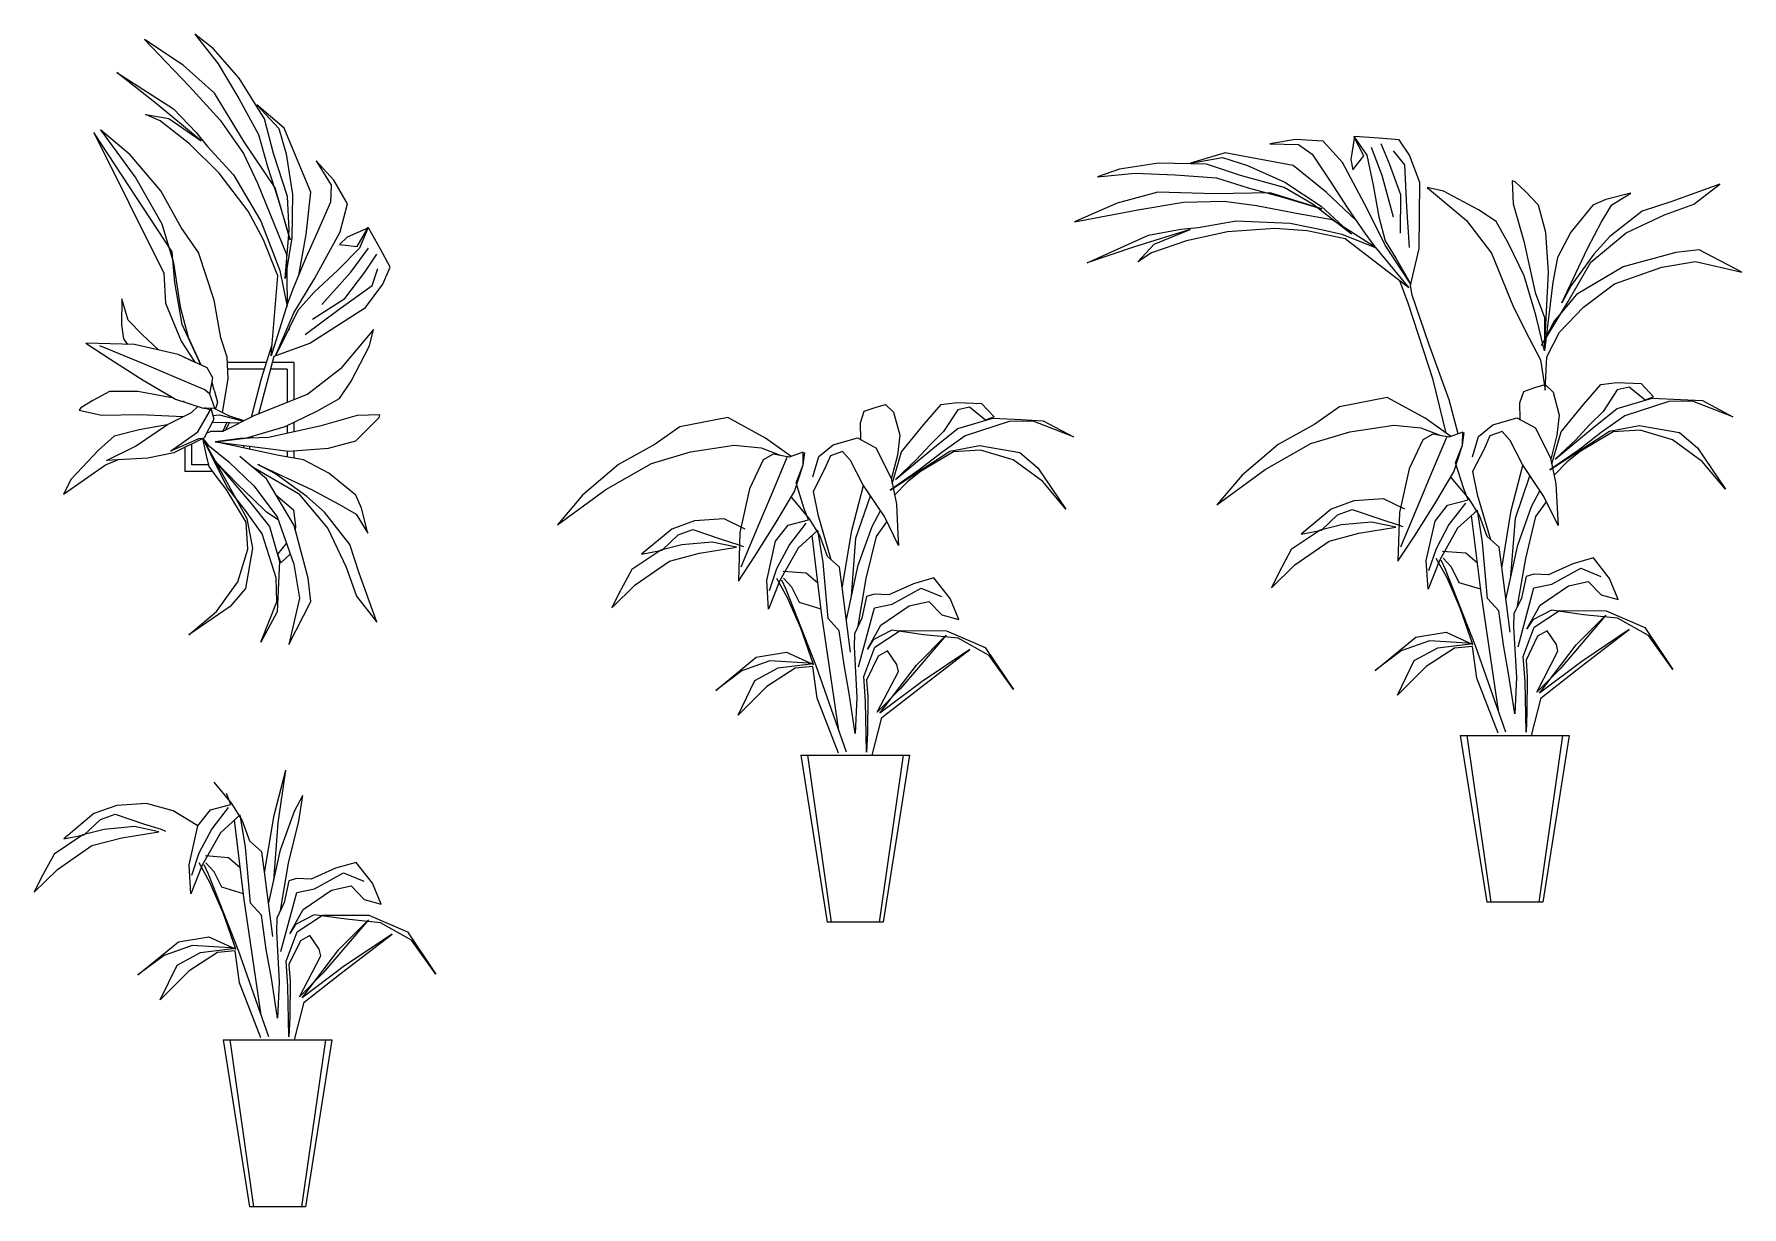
# Model space of a CAD drawing. Header units: centimetres. Extents: x -16179 to 12840, y -10704 to 3856.
# Drawn here: x 4094.1 to 4408, y -1193.7 to -978.2 of the extents above; entities that cross this region are included whole.
import ezdxf

# ---------------------------------------------------------------- set-up
doc = ezdxf.new("R2010")
doc.units = ezdxf.units.CM
doc.header["$MEASUREMENT"] = 0
doc.layers.add('A-WALL-FULL_Num_Penna__7_Num_Penna__7_Num_Penna__7_Num_Penna__7_Num_Penna__7_Num_Penna__7_Num_Penna__7_Num_Penna__7_Num_Penna__10_Num_Penna__11_Num_Penna__13', color=7, linetype='Continuous', lineweight=18, true_color=0x636466)
doc.layers.add('PIANTE_Num_Penna__5_Num_Penna__9_Num_Penna__10', color=7, linetype='Continuous', lineweight=18, true_color=0x136734)
doc.layers.add('PIANTE_Num_Penna__72_Num_Penna__72_Num_Penna__72', color=72, linetype='Continuous', lineweight=18)
doc.layers.add('PIANTE_Num_Penna__84_Num_Penna__84_Num_Penna__84', color=84, linetype='Continuous', lineweight=18)

msp = doc.modelspace()

# ---------------------------------------------------------------- linework, layer by layer
at = {"layer": 'A-WALL-FULL_Num_Penna__7_Num_Penna__7_Num_Penna__7_Num_Penna__7_Num_Penna__7_Num_Penna__7_Num_Penna__7_Num_Penna__7_Num_Penna__10_Num_Penna__11_Num_Penna__13', "color": 251, "linetype": 'Continuous', "lineweight": 18, "true_color": 0x636466}
for p, q in [((4136.79, -1038.57), (4129.61, -1038.57)), ((4141.8, -1038.57), (4137.88, -1038.57)), ((4141.8, -1038.57), (4141.8, -1045.38)), ((4136.41, -1039.77), (4129.66, -1039.77)), ((4140.6, -1039.77), (4137.56, -1039.77)), ((4140.6, -1039.77), (4140.6, -1045.87)), ((4140.6, -1050.09), (4140.6, -1051.58)), ((4141.8, -1049.52), (4141.8, -1051.32)), ((4121.8, -1054.13), (4121.8, -1058.57)), ((4123, -1053.53), (4123, -1057.37)), ((4141.8, -1054.73), (4141.8, -1056.1)), ((4126.18, -1057.37), (4123, -1057.37)), ((4127.74, -1057.37), (4127.54, -1057.37)), ((4128.02, -1057.37), (4127.95, -1057.37)), ((4135.48, -1057.37), (4135.45, -1057.37)), ((4140.6, -1054.76), (4140.6, -1055.88)), ((4126.91, -1058.57), (4121.8, -1058.57)), ((4128.4, -1058.57), (4128.15, -1058.57)), ((4129.19, -1058.57), (4128.97, -1058.57)), ((4135.74, -1058.57), (4135.19, -1058.57)), ((4138.03, -1058.57), (4137.69, -1058.57)), ((4356.24, -1107.04), (4376.24, -1107.04)), ((4356.24, -1107.04), (4361.11, -1137.7)), ((4357.44, -1107.04), (4361.82, -1137.7)), ((4375.04, -1107.04), (4370.66, -1137.7)), ((4376.24, -1107.04), (4371.38, -1137.7)), ((4235.01, -1110.71), (4255.01, -1110.71)), ((4235.01, -1110.71), (4239.88, -1141.38)), ((4236.21, -1110.71), (4240.59, -1141.38)), ((4253.81, -1110.71), (4249.43, -1141.38)), ((4255.01, -1110.71), (4250.15, -1141.38)), ((4371.38, -1137.7), (4361.11, -1137.7)), ((4250.15, -1141.38), (4239.88, -1141.38)), ((4128.82, -1163), (4148.82, -1163)), ((4128.82, -1163), (4133.69, -1193.66)), ((4130.02, -1163), (4134.4, -1193.66)), ((4147.62, -1163), (4143.24, -1193.66)), ((4148.82, -1163), (4143.95, -1193.66)), ((4143.95, -1193.66), (4133.69, -1193.66))]:
    msp.add_line(p, q, dxfattribs=at)
at = {"layer": 'PIANTE_Num_Penna__5_Num_Penna__9_Num_Penna__10', "color": 116, "linetype": 'Continuous', "lineweight": 18, "true_color": 0x136734, "flags": 128}
for points in [[(4246.01, -1052.72), (4245.95, -1049.64), (4246.68, -1047.51), (4248.68, -1046.81), (4250.59, -1046.27), (4252.05, -1047.69), (4253.2, -1051.86), (4252.76, -1055.56), (4251.63, -1059.96)], [(4251.81, -1060.86), (4253.52, -1054.95), (4257.63, -1049.94), (4260.83, -1046.26), (4263.77, -1045.88), (4268.24, -1046.06), (4270.53, -1048.54), (4268.96, -1049.15), (4266.04, -1046.77), (4263.87, -1047.22), (4261.25, -1051.22), (4258.78, -1053.69), (4256.23, -1056.42), (4252.43, -1060.01), (4259.62, -1054.01), (4263.86, -1050.67), (4270.3, -1048.79), (4275.51, -1049.03), (4279.54, -1049.23), (4285.13, -1052.22), (4277.69, -1049.33), (4273.33, -1049.41), (4265.22, -1051.99), (4260.91, -1055.09), (4256.67, -1058.35), (4251.46, -1061.97), (4262.42, -1054.8), (4267.87, -1053.79), (4275.28, -1055.08), (4278.59, -1057.88), (4283.75, -1065.51), (4279.47, -1060.38), (4274.03, -1056.44), (4268.05, -1054.63), (4263.09, -1054.95), (4257.01, -1058.58), (4254.62, -1060.47), (4252.25, -1062.92)], [(4233.25, -1055.78), (4228.54, -1052.46), (4221.59, -1048.62), (4212.79, -1050.38), (4208.24, -1053.55), (4201.49, -1057.29), (4194.88, -1062.94), (4190.27, -1068.39), (4199.15, -1061.86), (4207.53, -1057.09), (4214.72, -1054.95), (4222.78, -1053.73), (4227.73, -1054.22), (4231.4, -1055.63)], [(4237.22, -1059.53), (4238.33, -1055.81), (4240.98, -1053.66), (4245.42, -1052.4), (4248.81, -1054.19), (4251.59, -1059.78), (4252.58, -1064.54), (4252.85, -1070.1), (4252.98, -1072.18), (4250.37, -1066.85), (4246.41, -1060.95), (4244.15, -1056.55), (4242.68, -1054.9), (4240.44, -1055.68), (4239.38, -1058.14), (4237.27, -1062.21), (4238.11, -1066.46), (4240.55, -1074.74)], [(4248.1, -1110.71), (4249.9, -1103.79), (4256.46, -1098.65), (4266.07, -1091.26), (4257.34, -1097.12), (4249.55, -1102.96), (4256.28, -1094.12), (4261.73, -1088.65), (4253.34, -1098.46), (4249.05, -1102.8), (4252.94, -1095.28), (4252.68, -1094.01), (4250.96, -1091.52), (4249.2, -1092.49), (4247.1, -1096.89), (4247.32, -1099.98), (4247.26, -1106.53), (4247.09, -1110.15), (4246.92, -1100.82), (4246.58, -1096.23), (4248.6, -1090.82), (4253.25, -1087.79), (4261.81, -1087.81), (4268.91, -1090.88), (4274.08, -1098.61), (4269.61, -1092.38), (4263.92, -1089.21), (4257.63, -1088.55), (4251.74, -1087.74), (4248.31, -1089.48), (4247.26, -1091.18), (4249.7, -1086.77), (4254.92, -1083.23), (4258.53, -1082.42), (4260.92, -1084.9), (4264.03, -1085.76), (4262.45, -1081.92), (4259.46, -1078.11), (4255.69, -1079.18), (4251.19, -1081.2), (4248.5, -1081.08), (4247.1, -1081.52), (4246.23, -1085.49), (4244.86, -1088.36), (4244.81, -1090.79), (4245.31, -1100.11), (4245.01, -1106.73), (4243.88, -1099.37), (4242.95, -1094.11), (4242.07, -1087.81), (4240.02, -1085.59), (4239.1, -1075.27), (4238.16, -1069.34), (4234.52, -1072.67), (4231.17, -1078.6), (4229.08, -1083.84), (4228.75, -1078.57), (4230.37, -1071.39), (4232.67, -1068.43), (4236.44, -1067.43), (4235.64, -1065.43), (4234.15, -1060.66), (4235.43, -1057.37), (4235.46, -1055.02), (4232.89, -1055.91), (4229.93, -1055.36), (4228.1, -1056.4), (4225.6, -1061.74), (4223.8, -1069.76), (4223.54, -1078.73), (4226.56, -1074.15), (4230.32, -1068.21), (4233.84, -1062.27), (4235.43, -1057.37), (4235.73, -1055.09)], [(4232.46, -1055.99), (4229.72, -1062.51), (4227.3, -1068.26), (4224, -1076.13)], [(4244.15, -1091.73), (4242.61, -1079.84), (4242.13, -1076.16), (4239.92, -1074.18), (4238.51, -1070.34), (4236.61, -1067.26), (4233.35, -1063.36)], [(4242.63, -1080), (4244.37, -1069.4), (4246.53, -1061.13)], [(4244.31, -1081.48), (4245.14, -1070.8), (4247.8, -1063.02)], [(4224.79, -1069.14), (4220.9, -1067.27), (4215.44, -1067.62), (4211.27, -1069.13), (4205.74, -1073.76), (4209.49, -1073.03), (4212.46, -1070.19), (4215.13, -1069.24), (4220.39, -1070.99), (4223.6, -1072.02), (4224.44, -1072.34)], [(4243.38, -1085.76), (4245.56, -1075.76), (4248.12, -1068.67), (4249.65, -1065.79)], [(4235.95, -1068.04), (4232.9, -1071.95), (4230.56, -1076.43), (4229.19, -1080.48)], [(4242, -1106.17), (4238.83, -1084.51), (4237.08, -1070.32)], [(4245.54, -1086.93), (4247.04, -1078.25), (4248.92, -1070.5), (4250.84, -1067.82)], [(4241.96, -1110.31), (4238.02, -1100.23), (4237.24, -1094.37), (4233.96, -1094.67), (4228.75, -1098.04), (4223.46, -1103.34), (4226.54, -1096.98), (4230.87, -1094.65), (4237.31, -1093.87), (4229.34, -1093.33), (4224.16, -1095.17), (4219.36, -1098.78), (4226.81, -1092.7), (4232.4, -1091.77), (4237.31, -1094.03), (4235.01, -1087.36), (4232.57, -1081.77), (4230.59, -1078.2)], [(4243.39, -1110.12), (4237.82, -1094.27), (4232.3, -1080.26), (4231.5, -1078.52)], [(4238.16, -1079.08), (4236.01, -1077.27), (4231.74, -1076.91)], [(4238.75, -1083.87), (4234.76, -1082.66), (4233.37, -1079.83), (4231.83, -1078.18)], [(4245.64, -1094.47), (4248.55, -1083.6), (4251.82, -1082.94), (4257.14, -1080), (4260.86, -1081.54)]]:
    msp.add_lwpolyline(points, dxfattribs=at)
msp.add_lwpolyline([(4223.17, -1072.45), (4218.7, -1071.52), (4213.16, -1072.03), (4209.25, -1073.03), (4203.94, -1076.55), (4201.57, -1080.96), (4200.27, -1083.59), (4204.56, -1079.39), (4210.87, -1075.02), (4216.38, -1073.58)], close=True, dxfattribs=at)
at = {"layer": 'PIANTE_Num_Penna__72_Num_Penna__72_Num_Penna__72', "color": 72, "linetype": 'Continuous', "lineweight": 18, "flags": 128}
for points in [[(4124.71, -1038.99), (4121.29, -1031.56), (4119.92, -1023.85), (4119.44, -1018.19), (4105.02, -996.26), (4117.92, -1022.13), (4118.19, -1027.66), (4121.11, -1034.63), (4123.48, -1038.27), (4123.68, -1038.51)], [(4128.72, -1047.73), (4129.73, -1041.54), (4129.57, -1037.56), (4128.39, -1034.03), (4127.15, -1027.1), (4124.28, -1018.31), (4121.1, -1013.76), (4117.37, -1007.01), (4111.71, -1000.39), (4106.26, -995.79), (4112.79, -1004.67), (4117.57, -1013.05), (4119.7, -1020.23), (4120.92, -1028.3), (4122.37, -1033.9), (4124.71, -1038.99)], [(4116.95, -1036.24), (4113.92, -1033.41), (4111.37, -1030.77), (4110.2, -1026.84), (4110.12, -1031.59), (4110.51, -1034.18), (4111.25, -1035.21)], [(4134.48, -1057.81), (4135.48, -1058.42), (4142.69, -1062.59), (4148.08, -1069.04), (4151.42, -1076.13), (4153.36, -1081.47), (4157.04, -1086.27), (4153.79, -1077.26), (4152.09, -1071.99), (4147.45, -1066.03), (4144.21, -1063.13), (4138.44, -1058.97), (4135.22, -1057.25), (4145.2, -1061.94), (4150.11, -1064.54), (4153.27, -1066.43), (4155.41, -1069.92), (4154.25, -1065.31), (4153.2, -1062.91), (4148.24, -1058.87), (4143.6, -1056.43), (4139.05, -1055.6), (4127.36, -1053.11), (4140.88, -1054.8), (4148.16, -1054.26), (4153.2, -1052.91), (4155.68, -1050.51), (4157.49, -1048.64), (4157.65, -1048.13), (4153.46, -1048.3), (4146.58, -1050.26), (4137.15, -1052.34), (4132.02, -1052.53), (4127.36, -1053.11), (4132.95, -1052.42), (4140.2, -1050.28), (4146.03, -1047.49), (4150.21, -1045.16), (4152.34, -1041.94), (4155.75, -1035.5), (4156.45, -1032.47), (4150.36, -1039.69), (4144.39, -1044.33), (4134.46, -1048.36), (4128.73, -1051.24), (4126.58, -1051.19), (4125.8, -1051.5)], [(4119.76, -1045.12), (4113.12, -1043.84), (4107.9, -1043.84), (4104.89, -1045.51), (4102.65, -1046.85), (4102.36, -1047.29), (4106.46, -1048.22), (4113.6, -1048.12), (4121.47, -1048.48)], [(4126.4, -1044.34), (4125.47, -1043.55)], [(4127.16, -1043.64), (4126.79, -1042.21)], [(4127.16, -1043.64), (4127.75, -1045.85), (4127.44, -1047.07)], [(4354.48, -1052.11), (4349.77, -1048.78), (4342.82, -1044.95), (4334.02, -1046.7), (4329.47, -1049.88), (4322.73, -1053.61), (4316.11, -1059.27), (4311.5, -1064.72), (4320.38, -1058.19), (4328.77, -1053.41), (4335.95, -1051.28), (4344.01, -1050.06), (4348.96, -1050.55), (4352.63, -1051.96)], [(4126.6, -1047.1), (4127.13, -1048.98), (4125.35, -1052.36), (4119.76, -1055.15), (4115, -1056.14), (4109.44, -1056.4), (4107.36, -1056.54), (4112.69, -1053.93), (4118.59, -1049.96), (4122.99, -1047.7), (4124.19, -1046.64)], [(4125.06, -1052.52), (4124.27, -1052.59), (4121.4, -1053.88), (4119.16, -1054.86), (4124.14, -1051.29), (4126.7, -1046.94), (4126.71, -1046.91)], [(4126.48, -1047.31), (4125.37, -1046.89)], [(4126.93, -1048.25), (4128.14, -1048.14), (4130.47, -1048.76)], [(4127.13, -1046.91), (4130.07, -1048.42)], [(4132.66, -1049.27), (4130.07, -1048.42)], [(4118.54, -1049.99), (4113.41, -1050.94), (4108.77, -1052.1), (4105.88, -1054.66), (4100.9, -1059.98), (4099.44, -1062.73), (4107.2, -1057.34), (4109.43, -1056.4)], [(4129.99, -1049.64), (4127.33, -1049.59), (4126.8, -1049.6)], [(4131.84, -1049.68), (4129.99, -1049.64)], [(4130.47, -1048.76), (4132.55, -1049.32)], [(4358.45, -1055.85), (4359.56, -1052.14), (4362.21, -1049.98), (4366.65, -1048.73), (4370.04, -1050.52), (4372.82, -1056.11), (4373.81, -1060.86), (4374.08, -1066.42), (4374.21, -1068.51), (4371.6, -1063.18), (4367.64, -1057.28), (4365.38, -1052.88), (4363.91, -1051.23), (4361.67, -1052.01), (4360.61, -1054.47), (4358.5, -1058.54), (4359.34, -1062.79), (4361.78, -1071.07)], [(4125.06, -1052.52), (4126.08, -1053.75), (4129.84, -1056.76), (4134.44, -1061.22), (4138.74, -1066.92), (4141.82, -1075.62), (4142.86, -1081.82), (4140.89, -1090.32), (4144.96, -1082.45), (4144.47, -1078.17), (4141.86, -1068.48), (4136.77, -1059.91), (4131.91, -1055.79)]]:
    msp.add_lwpolyline(points, dxfattribs=at)
msp.add_lwpolyline([(4371.84, -1043.61), (4372.16, -1037.49), (4374.44, -1032.99), (4378.89, -1028.38), (4384.6, -1024.08), (4393.3, -1021), (4399.49, -1019.96), (4407.99, -1021.93), (4400.13, -1017.87), (4395.84, -1018.35), (4386.15, -1020.96), (4377.58, -1026.05), (4373.47, -1030.92), (4371.19, -1035.39), (4376.09, -1027.34), (4380.26, -1020.13), (4386.71, -1014.74), (4393.8, -1011.4), (4399.14, -1009.46), (4403.95, -1005.78), (4394.94, -1009.03), (4389.67, -1010.73), (4383.7, -1015.37), (4380.81, -1018.61), (4376.64, -1024.39), (4374.92, -1027.6), (4379.62, -1017.62), (4382.22, -1012.71), (4384.11, -1009.56), (4387.59, -1007.41), (4382.99, -1008.57), (4380.58, -1009.62), (4376.54, -1014.58), (4374.1, -1019.22), (4373.27, -1023.77), (4371.71, -1036.39), (4372.47, -1021.94), (4371.94, -1014.66), (4370.58, -1009.62), (4368.19, -1007.14), (4366.31, -1005.33), (4365.8, -1005.17), (4365.97, -1009.36), (4367.94, -1016.24), (4370.02, -1025.67), (4371.7, -1030.27), (4371.71, -1036.39), (4370.09, -1029.87), (4367.95, -1022.62), (4365.16, -1016.79), (4362.84, -1012.61), (4359.61, -1010.48), (4353.17, -1007.07), (4350.14, -1006.38), (4357.37, -1012.46), (4362, -1018.43), (4366.03, -1028.36), (4368.92, -1034.09), (4371, -1038.08), (4371.46, -1041.19)], close=True, dxfattribs=at)
at = {"layer": 'PIANTE_Num_Penna__84_Num_Penna__84_Num_Penna__84', "color": 84, "linetype": 'Continuous', "lineweight": 18, "flags": 128}
for points in [[(4142.73, -1022.47), (4144.1, -1015.03), (4144.94, -1007.27), (4141.69, -999.45), (4140.04, -995.5), (4135, -991.21), (4139.06, -995.56), (4140.38, -1000.22), (4141.55, -1007.65), (4141.45, -1015.61), (4140.22, -1023.12), (4140.93, -1014.23), (4140.62, -1008.07), (4138.1, -1000.14), (4136.44, -993.77), (4131.79, -986.29), (4126.98, -980.83), (4123.6, -978.22), (4127.88, -983.66), (4131.67, -990.01), (4135.34, -996.65), (4136.96, -1002.53), (4138.95, -1008.59), (4141.13, -1016.03), (4138.38, -1006.43), (4132.71, -998.02), (4127.25, -989.03), (4121.49, -983.92), (4114.34, -979.2), (4122.54, -987.76), (4128.29, -994), (4132.53, -1000.16), (4135.11, -1005.6), (4138.05, -1012.84), (4140.49, -1018.69), (4140.56, -1027.66)], [(4135.37, -1048), (4138.2, -1037.36), (4144.76, -1034.96), (4154.99, -1028.46), (4158.17, -1024.17), (4159.5, -1021.05), (4157.73, -1017.7), (4155.52, -1013.81), (4151.61, -1015.52), (4150.21, -1016.88), (4153.47, -1017.22), (4155.46, -1013.73), (4153.9, -1017.54), (4149.92, -1021.55), (4145.56, -1025.59), (4142.54, -1028.96), (4140.91, -1032.38), (4138.44, -1037.29), (4141.84, -1029.43), (4145.65, -1023.02), (4150.35, -1014.55), (4151.65, -1009.42), (4149.18, -1005.02), (4145.89, -1001.48), (4148.7, -1005.94), (4148.58, -1009.06), (4146.19, -1014.52), (4143.85, -1019.75), (4141.65, -1025.08), (4140.66, -1027.68), (4137.65, -1037.32), (4138.87, -1022.62), (4136.24, -1015.98), (4133.39, -1010.73), (4128.09, -1003.77), (4122.61, -998.36), (4117.24, -994.17), (4114.52, -992.97), (4118.85, -993.69), (4124.77, -997.79), (4116.48, -990.95), (4109.3, -985.24), (4119.68, -991.91), (4123.85, -996.3), (4125.86, -998.8), (4130.69, -1004.04), (4135.76, -1012.57), (4137.97, -1018.25), (4139.23, -1021.65), (4140.57, -1028.27)], [(4355.82, -1051.65), (4354.17, -1045.42), (4350.47, -1035.08), (4347.36, -1026.16), (4347.09, -1024.39), (4348.65, -1017.58), (4348.78, -1005.46), (4346.92, -1000.46), (4345.02, -997.64), (4341.25, -997.3), (4336.79, -997.04), (4336.09, -1001.25), (4336.46, -1003.16), (4338.53, -1000.6), (4336.69, -997.04), (4339.03, -1000.43), (4340.23, -1005.95), (4341.24, -1011.8), (4342.42, -1016.17), (4344.39, -1019.4), (4347.16, -1024.15), (4342.43, -1017.01), (4339.13, -1010.33), (4334.59, -1001.77), (4331, -997.88), (4325.96, -997.56), (4321.2, -998.38), (4326.48, -998.46), (4329.02, -1000.26), (4332.3, -1005.24), (4335.41, -1010.06), (4338.68, -1014.8), (4340.32, -1017.05), (4346.76, -1024.83), (4335.1, -1015.8), (4328.09, -1014.38), (4322.14, -1013.91), (4313.42, -1014.56), (4305.89, -1016.2), (4299.46, -1018.42), (4296.97, -1020.05), (4299.93, -1016.81), (4306.6, -1014.08), (4296.34, -1017.3), (4287.64, -1020.21), (4298.9, -1015.15), (4304.85, -1014.04), (4308.03, -1013.72), (4315.06, -1012.52), (4324.97, -1012.92), (4330.94, -1014.16), (4334.48, -1014.97), (4340.76, -1017.45)], [(4337.08, -1012.48), (4331.59, -1007.27), (4325.54, -1002.34), (4317.21, -1000.8), (4313, -1000.04), (4306.65, -1001.92), (4312.51, -1000.88), (4317.14, -1002.32), (4324, -1005.39), (4330.63, -1009.81), (4336.26, -1014.94), (4329.18, -1009.49), (4323.85, -1006.4), (4315.83, -1004.18), (4309.58, -1002.11), (4300.78, -1001.93), (4293.58, -1002.99), (4289.55, -1004.4), (4296.44, -1003.78), (4303.84, -1004.06), (4311.4, -1004.6), (4317.21, -1006.44), (4323.38, -1008.08), (4330.8, -1010.31), (4321.26, -1007.38), (4311.12, -1007.55), (4300.61, -1007.23), (4293.18, -1009.28), (4285.33, -1012.7), (4296.97, -1010.48), (4305.34, -1009.07), (4312.82, -1008.87), (4318.78, -1009.67), (4326.45, -1011.15), (4332.69, -1012.29), (4340.25, -1017.12)], [(4343.93, -1011.85), (4341.88, -1004.17), (4339.94, -999.07)], [(4345.25, -1014.78), (4345.29, -1007.71), (4343.25, -1002.03), (4341.68, -998.37)], [(4346.88, -1017.44), (4346.41, -1009.97), (4346.04, -1002.25), (4343.98, -999.67)], [(4145.25, -1030.58), (4151.21, -1026.76), (4154.85, -1021.96), (4157.07, -1018.64)], [(4146.98, -1027.87), (4152.31, -1021.97), (4155.53, -1017.56)], [(4143.91, -1033.39), (4149.92, -1028.93), (4156.19, -1024.41), (4157.23, -1021.28)], [(4353.63, -1051.51), (4351.25, -1041.71), (4346.72, -1027.85), (4345.1, -1023.54)], [(4140.91, -1032.38), (4140.99, -1032.53)], [(4124.93, -1046.88), (4127.28, -1046.91), (4126.4, -1044.34), (4126.95, -1041.38), (4125.91, -1039.55), (4120.56, -1037.05), (4112.55, -1035.25), (4103.57, -1035), (4108.16, -1038.01), (4114.1, -1041.77), (4120.03, -1045.29), (4124.93, -1046.88), (4125.58, -1046.97)], [(4123.68, -1038.51), (4120.56, -1037.05), (4112.55, -1035.25), (4103.57, -1035), (4108.16, -1038.01), (4114.1, -1041.77), (4118.82, -1044.57)], [(4125.47, -1043.55), (4119.8, -1041.17), (4114.05, -1038.75), (4106.17, -1035.45)], [(4134.02, -1048.59), (4135.87, -1041.51), (4137.83, -1035.23)], [(4124.93, -1046.88), (4127.28, -1046.91), (4126.4, -1044.34), (4126.95, -1041.38), (4125.91, -1039.55), (4124.71, -1038.99)], [(4118.82, -1044.57), (4120.03, -1045.29), (4124.93, -1046.88)], [(4367.24, -1049.04), (4367.18, -1045.97), (4367.91, -1043.84), (4369.91, -1043.14), (4371.82, -1042.6), (4373.28, -1044.01), (4374.43, -1048.19), (4373.99, -1051.89), (4372.86, -1056.28)], [(4373.05, -1057.18), (4374.75, -1051.28), (4378.86, -1046.27), (4382.06, -1042.59), (4385, -1042.2), (4389.47, -1042.39), (4391.77, -1044.87), (4390.19, -1045.47), (4387.27, -1043.1), (4385.1, -1043.55), (4382.48, -1047.55), (4380.01, -1050.01), (4377.46, -1052.74), (4373.66, -1056.33), (4380.85, -1050.33), (4385.09, -1047), (4391.53, -1045.11), (4396.74, -1045.36), (4400.77, -1045.55), (4406.36, -1048.55), (4398.93, -1045.66), (4394.56, -1045.73), (4386.45, -1048.32), (4382.14, -1051.42), (4377.9, -1054.68), (4372.69, -1058.29), (4383.65, -1051.13), (4389.1, -1050.12), (4396.51, -1051.41), (4399.82, -1054.2), (4404.98, -1061.84), (4400.7, -1056.71), (4395.26, -1052.77), (4389.28, -1050.96), (4384.32, -1051.28), (4378.24, -1054.91), (4375.85, -1056.8), (4373.48, -1059.25)], [(4121.58, -1045.62), (4121.65, -1045.6)], [(4126.6, -1047.1), (4126.61, -1047.1)], [(4128.73, -1051.24), (4129.49, -1049.63)], [(4129.26, -1050.98), (4129.99, -1049.64)], [(4369.33, -1107.04), (4371.13, -1100.12), (4377.69, -1094.97), (4387.3, -1087.59), (4378.57, -1093.45), (4370.78, -1099.29), (4377.51, -1090.44), (4382.96, -1084.98), (4374.57, -1094.79), (4370.28, -1099.13), (4374.18, -1091.6), (4373.91, -1090.34), (4372.19, -1087.85), (4370.43, -1088.81), (4368.33, -1093.22), (4368.55, -1096.31), (4368.49, -1102.85), (4368.32, -1106.48), (4368.16, -1097.15), (4367.81, -1092.55), (4369.83, -1087.15), (4374.48, -1084.12), (4383.04, -1084.14), (4390.14, -1087.2), (4395.31, -1094.93), (4390.84, -1088.7), (4385.15, -1085.54), (4378.86, -1084.88), (4372.97, -1084.07), (4369.54, -1085.81), (4368.49, -1087.5), (4370.94, -1083.1), (4376.15, -1079.55), (4379.76, -1078.75), (4382.15, -1081.23), (4385.26, -1082.08), (4383.68, -1078.25), (4380.69, -1074.44), (4376.92, -1075.51), (4372.42, -1077.53), (4369.73, -1077.41), (4368.33, -1077.84), (4367.46, -1081.81), (4366.09, -1084.69), (4366.04, -1087.12), (4366.54, -1096.44), (4366.24, -1103.06), (4365.11, -1095.69), (4364.18, -1090.43), (4363.3, -1084.14), (4361.25, -1081.92), (4360.33, -1071.6), (4359.39, -1065.67), (4355.75, -1068.99), (4352.4, -1074.93), (4350.31, -1080.17), (4349.98, -1074.9), (4351.6, -1067.72), (4353.9, -1064.76), (4357.68, -1063.76), (4356.87, -1061.76), (4355.38, -1056.98), (4356.66, -1053.7), (4356.69, -1051.35), (4354.12, -1052.23), (4351.16, -1051.69), (4349.33, -1052.72), (4346.83, -1058.07), (4345.03, -1066.08), (4344.78, -1075.06), (4347.79, -1070.47), (4351.55, -1064.53), (4355.07, -1058.6), (4356.66, -1053.7), (4356.96, -1051.42)], [(4138.93, -1067.47), (4136.77, -1066.05), (4134.3, -1063.58), (4131.57, -1061.04), (4127.36, -1056.68), (4133.98, -1064.42), (4137.32, -1068.66), (4139.2, -1075.1), (4138.96, -1080.31), (4138.76, -1084.34), (4135.76, -1089.93), (4138.66, -1082.5), (4138.58, -1078.13), (4136, -1070.02), (4132.9, -1065.71), (4129.64, -1061.48), (4125.06, -1052.52), (4133.19, -1067.22), (4134.2, -1072.67), (4132.91, -1080.08), (4130.11, -1083.39), (4122.48, -1088.56), (4127.61, -1084.27), (4131.54, -1078.83), (4133.36, -1072.85), (4133.03, -1067.89), (4129.4, -1061.82), (4127.52, -1059.43), (4126.24, -1057.63), (4125.78, -1055.64), (4125.06, -1052.52)], [(4132.54, -1054.21), (4132.66, -1053.77)], [(4132.99, -1052.5), (4133.02, -1052.4)], [(4133.65, -1054.45), (4133.79, -1053.91)], [(4134.18, -1052.45), (4134.29, -1052.02)], [(4353.69, -1052.31), (4350.95, -1058.84), (4348.53, -1064.59), (4345.23, -1072.46)], [(4134.48, -1057.81), (4134.26, -1057.79)], [(4136.57, -1057.88), (4136.47, -1057.91)], [(4363.86, -1076.33), (4365.6, -1065.73), (4367.76, -1057.46)], [(4365.38, -1088.06), (4363.84, -1076.17), (4363.37, -1072.48), (4361.15, -1070.51), (4359.74, -1066.67), (4357.84, -1063.59), (4354.58, -1059.68)], [(4365.54, -1077.81), (4366.37, -1067.13), (4369.03, -1059.35)], [(4138.52, -1062.84), (4141.72, -1065.63), (4142.11, -1068.58), (4142.08, -1069.29)], [(4346.03, -1065.47), (4342.13, -1063.59), (4336.67, -1063.95), (4332.5, -1065.46), (4326.97, -1070.09), (4330.72, -1069.35), (4333.69, -1066.52), (4336.36, -1065.56), (4341.62, -1067.32), (4344.83, -1068.34), (4345.67, -1068.66)], [(4364.61, -1082.09), (4366.79, -1072.09), (4369.35, -1064.99), (4370.88, -1062.11)], [(4366.78, -1083.26), (4368.27, -1074.58), (4370.15, -1066.83), (4372.07, -1064.14)], [(4357.18, -1064.36), (4354.13, -1068.28), (4351.79, -1072.76), (4350.42, -1076.81)], [(4363.23, -1102.5), (4360.06, -1080.84), (4358.31, -1066.65)], [(4141.15, -1073.75), (4139.45, -1075.34), (4138.84, -1073.77), (4140.46, -1071.78)], [(4359.39, -1075.41), (4357.25, -1073.6), (4352.97, -1073.24)], [(4363.19, -1106.64), (4359.25, -1096.56), (4358.48, -1090.7), (4355.19, -1091), (4349.98, -1094.37), (4344.7, -1099.67), (4347.78, -1093.31), (4352.1, -1090.98), (4358.54, -1090.19), (4350.57, -1089.66), (4345.39, -1091.5), (4340.59, -1095.11), (4348.04, -1089.03), (4353.63, -1088.1), (4358.54, -1090.36), (4356.24, -1083.69), (4353.8, -1078.09), (4351.82, -1074.53)], [(4364.62, -1106.45), (4359.05, -1090.59), (4353.53, -1076.59), (4352.73, -1074.85)], [(4359.98, -1080.19), (4356, -1078.99), (4354.6, -1076.16), (4353.06, -1074.51)], [(4366.87, -1090.79), (4369.78, -1079.93), (4373.05, -1079.27), (4378.37, -1076.33), (4382.09, -1077.87)], [(4136.43, -1132.28), (4138.18, -1121.69), (4140.33, -1113.42)], [(4138.12, -1133.77), (4138.94, -1123.09), (4140.33, -1113.42)], [(4137.96, -1144.02), (4136.41, -1132.13), (4135.94, -1128.44), (4133.72, -1126.47), (4132.32, -1122.63), (4130.42, -1119.54), (4127.16, -1115.64)], [(4124.18, -1123.68), (4119.66, -1120.91), (4114.71, -1119.55), (4109.25, -1119.91), (4105.07, -1121.42), (4099.54, -1126.05), (4103.29, -1125.31), (4106.27, -1122.48), (4108.94, -1121.52), (4114.2, -1123.28), (4117.4, -1124.3), (4118.25, -1124.62)], [(4141.91, -1163), (4143.71, -1156.08), (4150.26, -1150.93), (4159.87, -1143.55), (4151.15, -1149.41), (4143.36, -1155.25), (4150.09, -1146.4), (4155.53, -1140.94), (4147.14, -1150.75), (4142.85, -1155.09), (4146.75, -1147.56), (4146.49, -1146.3), (4144.77, -1143.81), (4143.01, -1144.77), (4140.9, -1149.17), (4141.12, -1152.26), (4141.07, -1158.81), (4140.89, -1162.44), (4140.73, -1153.11), (4140.39, -1148.51), (4142.41, -1143.11), (4147.05, -1140.08), (4155.62, -1140.1), (4162.72, -1143.16), (4167.89, -1150.89), (4163.42, -1144.66), (4157.73, -1141.5), (4151.43, -1140.84), (4145.54, -1140.03), (4142.12, -1141.77), (4141.07, -1143.46), (4143.51, -1139.06), (4148.73, -1135.51), (4152.33, -1134.71), (4154.73, -1137.18), (4157.84, -1138.04), (4156.26, -1134.21), (4153.27, -1130.4), (4149.5, -1131.47), (4145, -1133.49), (4142.31, -1133.37), (4140.9, -1133.8), (4140.04, -1137.77), (4138.67, -1140.65), (4138.62, -1143.07), (4139.11, -1152.4), (4138.82, -1159.02), (4137.68, -1151.65), (4136.75, -1146.39), (4135.88, -1140.1), (4133.83, -1137.88), (4132.9, -1127.56), (4131.96, -1121.63), (4128.33, -1124.95), (4124.98, -1130.89), (4122.88, -1136.13), (4122.55, -1130.86), (4124.18, -1123.68), (4126.48, -1120.72), (4130.25, -1119.72), (4129.45, -1117.71)], [(4141.91, -1163), (4143.71, -1156.08), (4150.26, -1150.93), (4159.87, -1143.55), (4151.15, -1149.41), (4143.36, -1155.25), (4150.09, -1146.4), (4155.53, -1140.94), (4147.14, -1150.75), (4142.85, -1155.09), (4146.75, -1147.56), (4146.49, -1146.3), (4144.77, -1143.81), (4143.01, -1144.77), (4140.9, -1149.17), (4141.12, -1152.26), (4141.07, -1158.81), (4140.89, -1162.44), (4140.73, -1153.11), (4140.39, -1148.51), (4142.41, -1143.11), (4147.05, -1140.08), (4155.62, -1140.1), (4162.72, -1143.16), (4167.89, -1150.89), (4163.42, -1144.66), (4157.73, -1141.5), (4151.43, -1140.84), (4145.54, -1140.03), (4142.12, -1141.77), (4141.07, -1143.46), (4143.51, -1139.06), (4148.73, -1135.51), (4152.33, -1134.71), (4154.73, -1137.18), (4157.84, -1138.04), (4156.26, -1134.21), (4153.27, -1130.4), (4149.5, -1131.47), (4145, -1133.49), (4142.31, -1133.37), (4140.9, -1133.8), (4140.04, -1137.77), (4138.67, -1140.65), (4138.62, -1143.07), (4139.11, -1152.4), (4138.82, -1159.02), (4137.68, -1151.65), (4136.75, -1146.39), (4135.88, -1140.1), (4133.83, -1137.88), (4132.9, -1127.56), (4131.96, -1121.63), (4128.33, -1124.95), (4124.98, -1130.89), (4122.88, -1136.13), (4122.55, -1130.86), (4124.18, -1123.68), (4126.48, -1120.72), (4130.25, -1119.72), (4129.45, -1117.71)], [(4129.76, -1120.32), (4126.71, -1124.24), (4124.36, -1128.71), (4122.99, -1132.77)], [(4137.18, -1138.05), (4139.36, -1128.05), (4141.93, -1120.95), (4143.46, -1118.07)], [(4139.35, -1139.21), (4140.85, -1130.54), (4142.73, -1122.79), (4143.46, -1118.07)], [(4135.81, -1158.46), (4132.63, -1136.8), (4130.89, -1122.61)], [(4131.96, -1131.37), (4129.82, -1129.56), (4125.55, -1129.2)], [(4135.76, -1162.6), (4131.82, -1152.52), (4131.05, -1146.66), (4127.77, -1146.95), (4122.55, -1150.33), (4117.27, -1155.63), (4120.35, -1149.26), (4124.68, -1146.94), (4131.11, -1146.15), (4123.14, -1145.62), (4117.97, -1147.46), (4113.16, -1151.07), (4120.61, -1144.99), (4126.21, -1144.06), (4131.12, -1146.32), (4128.82, -1139.65), (4126.37, -1134.05), (4124.39, -1130.49)], [(4137.2, -1162.4), (4131.62, -1146.55), (4126.11, -1132.55), (4125.31, -1130.81)], [(4132.55, -1136.15), (4128.57, -1134.95), (4127.18, -1132.12), (4125.64, -1130.47)], [(4139.45, -1146.75), (4142.35, -1135.89), (4145.63, -1135.23), (4150.95, -1132.29), (4154.67, -1133.83)]]:
    msp.add_lwpolyline(points, dxfattribs=at)
for points in [[(4344.4, -1068.78), (4339.93, -1067.85), (4334.4, -1068.35), (4330.48, -1069.36), (4325.17, -1072.88), (4322.8, -1077.28), (4321.5, -1079.92), (4325.79, -1075.72), (4332.1, -1071.34), (4337.61, -1069.91)], [(4116.98, -1124.74), (4112.5, -1123.81), (4106.97, -1124.31), (4103.05, -1125.32), (4097.74, -1128.84), (4095.37, -1133.24), (4094.08, -1135.88), (4098.37, -1131.68), (4104.67, -1127.3), (4110.19, -1125.86)]]:
    msp.add_lwpolyline(points, close=True, dxfattribs=at)

doc.saveas('drawing.dxf')
